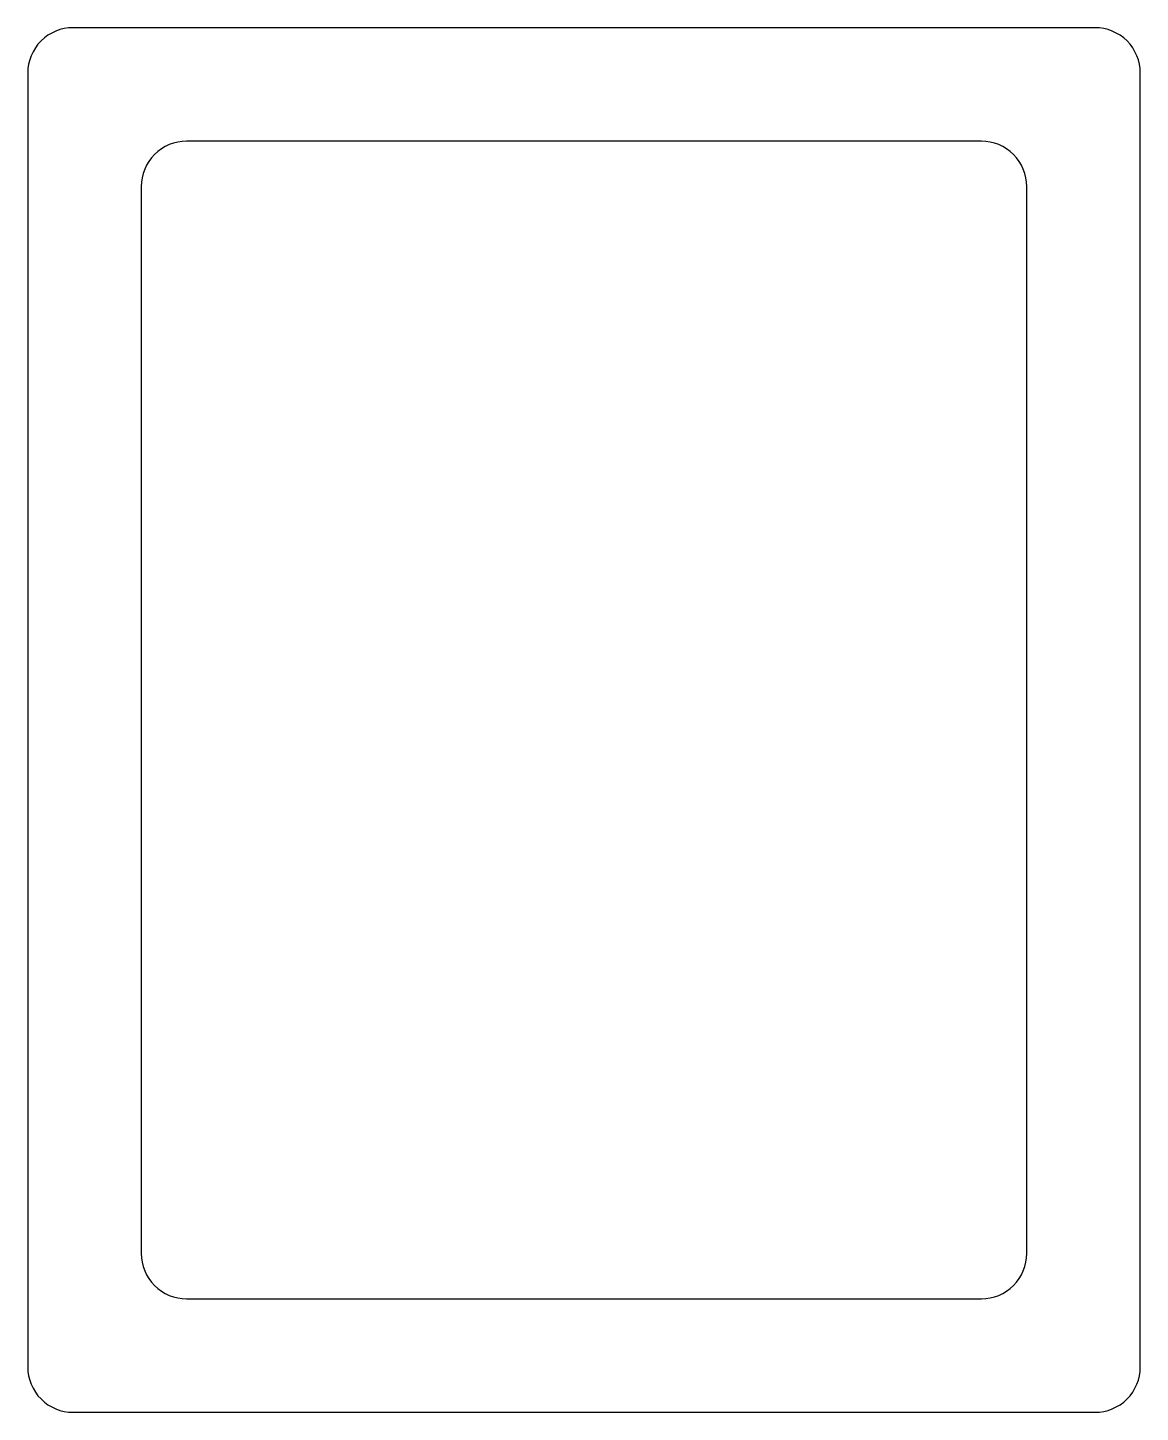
# Model space of a CAD drawing. Header units: millimetres. Extents: x -44 to 201, y -423 to -118.
import ezdxf

# ---------------------------------------------------------------- set-up
doc = ezdxf.new("R2010")
doc.units = ezdxf.units.MM
doc.layers.get('0').update_dxf_attribs({"linetype": 'CONTINUOUS'})

msp = doc.modelspace()

# ---------------------------------------------------------------- linework, layer by layer
for points in [[(201.38, -128.06, 0.414214), (191.38, -118.06), (-33.62, -118.06, 0.414214), (-43.62, -128.06), (-43.62, -413.06, 0.414214), (-33.62, -423.06), (191.38, -423.06, 0.414214), (201.38, -413.06)], [(-18.62, -388.06, 0.414214), (-8.62, -398.06), (166.38, -398.06, 0.414214), (176.38, -388.06), (176.38, -153.06, 0.414214), (166.38, -143.06), (-8.62, -143.06, 0.414214), (-18.62, -153.06)]]:
    msp.add_lwpolyline(points, format="xyb", close=True)

doc.saveas('drawing.dxf')
